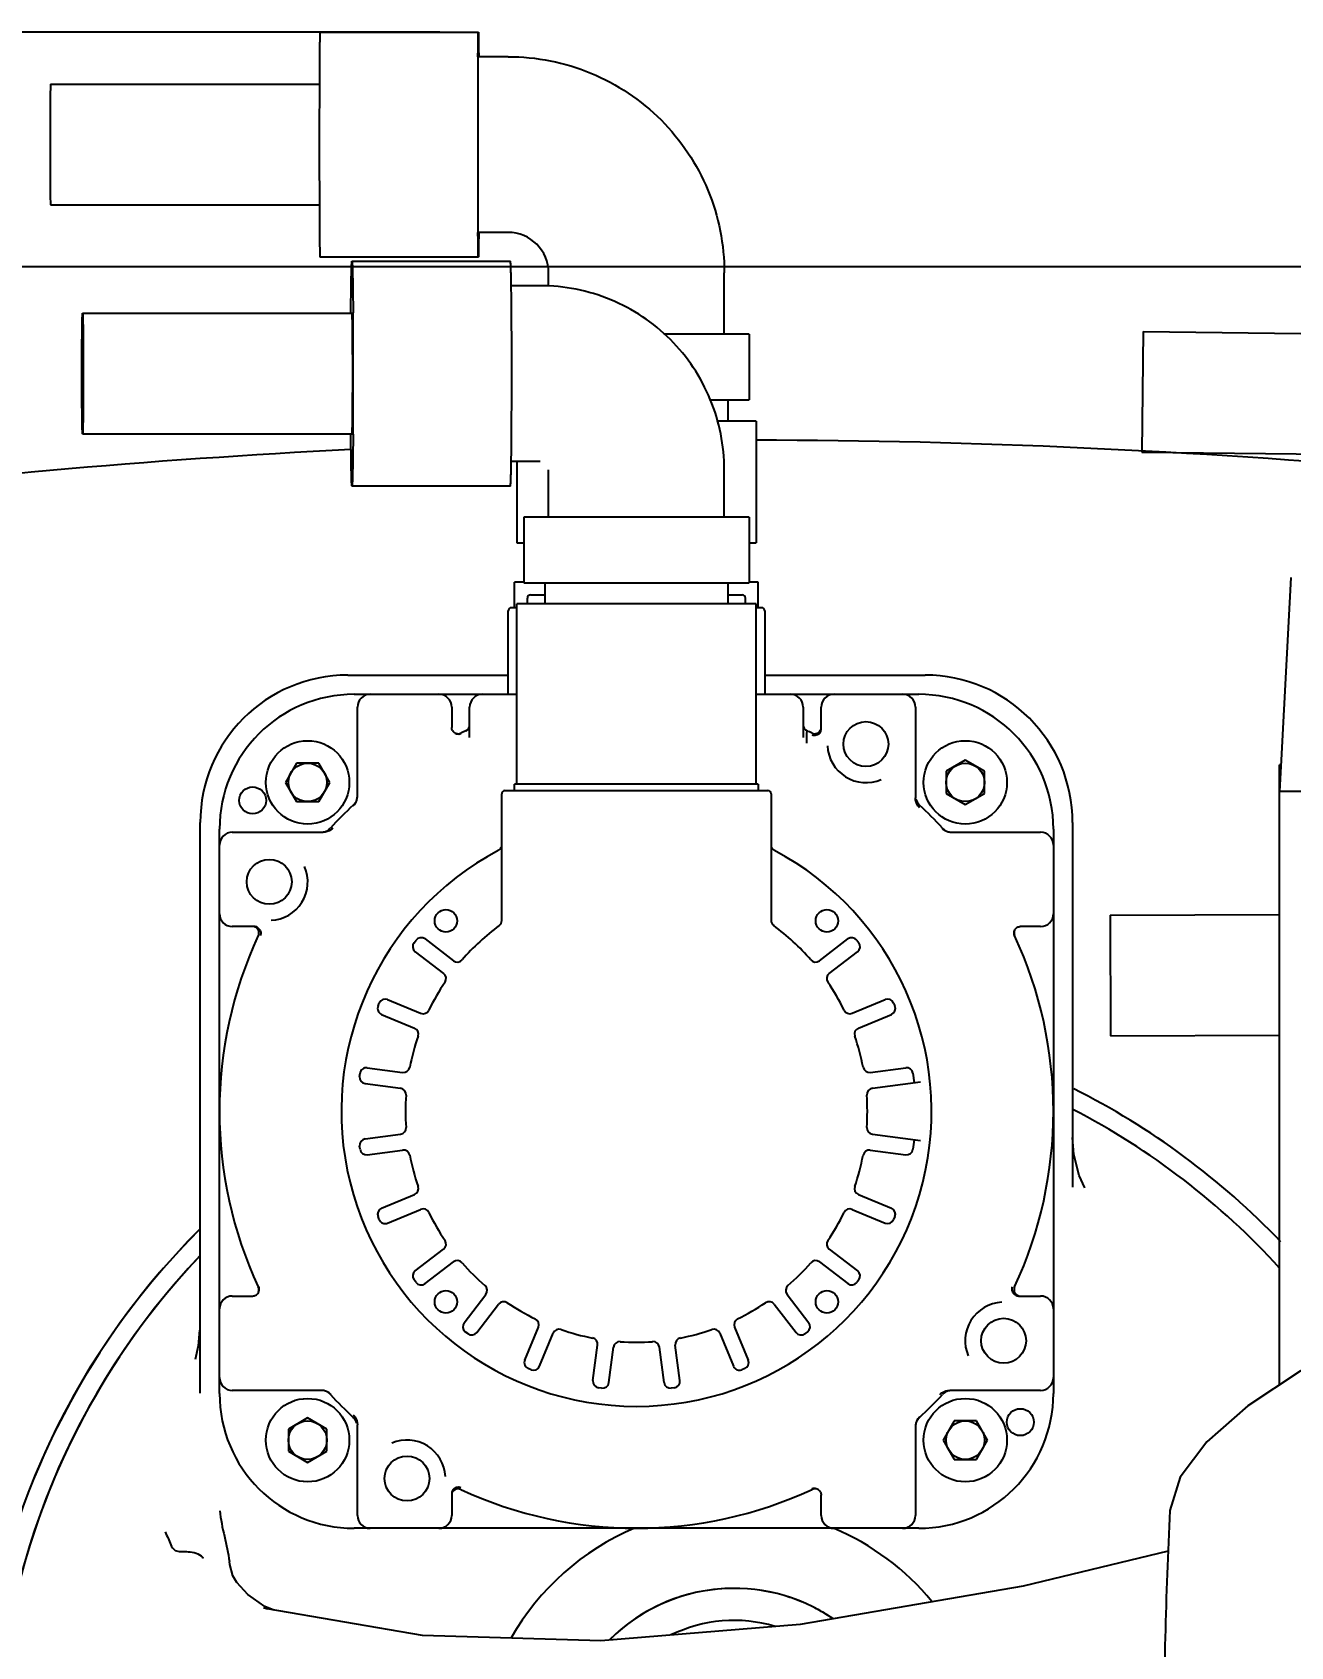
# Model space of a CAD drawing. Header units: millimetres. Extents: x 4086 to 10416, y 123 to 1549.
# Drawn here: x 6982.8 to 7031.9, y 481.7 to 544.6 of the extents above; entities that cross this region are included whole.
import ezdxf

# ---------------------------------------------------------------- set-up
doc = ezdxf.new("R2010")
doc.units = ezdxf.units.MM
doc.layers.add('外形图', color=7, linetype='Continuous')
doc.layers.add('尺寸标注', color=7, linetype='Continuous')
doc.styles.add('思源黑', font='SourceHanSansCN-Normal.ttf')
doc.dimstyles.new('尺寸标注_1_4比例中六', dxfattribs={"dimtxt": 10, "dimasz": 8, "dimexe": 2, "dimexo": 1.5, "dimgap": 1, "dimtad": 1, "dimdec": 1, "dimlfac": 4, "dimdsep": 46, "dimtxsty": '思源黑', "dimcen": 0.09, "dimadec": 0, "dimazin": 0, "dimtp": 0.01, "dimtm": 0.01, "dimtfac": 1, "dimtdec": 1, "dimtofl": 0, "dimtmove": 0, "dimatfit": 3, "dimfxl": 1, "dimtolj": 1, "dimarcsym": 0})

# ---------------------------------------------------------------- blocks, each defined once
blk = doc.blocks.new('*D816')
at = {"layer": 'Defpoints', "color": 0}
for p in [(6872.97, 544.595), (7000.231, 544.595), (7008.466, 425.458)]:
    blk.add_point(p, dxfattribs=at)
at = {"layer": '尺寸标注', "color": 0, "lineweight": -2}
for p, q in [((6998.731, 544.595), (6870.97, 544.595)), ((6872.97, 433.458), (6872.97, 536.595)), ((7006.966, 425.458), (6870.97, 425.458))]:
    blk.add_line(p, q, dxfattribs=at)
at = {"layer": '尺寸标注', "color": 0}
for points in [[(6874.304, 536.595), (6871.637, 536.595), (6872.97, 544.595)], [(6871.637, 433.458), (6874.304, 433.458), (6872.97, 425.458)]]:
    blk.add_solid(points, dxfattribs=at)
at = {"layer": '尺寸标注', "color": 0, "insert": (6866.793, 485.027), "char_height": 10, "attachment_point": 5, "rotation": 90, "style": '思源黑'}
blk.add_mtext('\\A1;476.5', dxfattribs=at)
blk = doc.blocks.new('*D817')
at = {"layer": 'Defpoints', "color": 0}
for p in [(6899.275, 535.453), (7038.743, 535.453), (7009.199, 425.455)]:
    blk.add_point(p, dxfattribs=at)
at = {"layer": '尺寸标注', "color": 0, "lineweight": -2}
for p, q in [((7037.243, 535.453), (6897.275, 535.453)), ((6899.275, 433.455), (6899.275, 527.453)), ((7007.699, 425.455), (6897.275, 425.455))]:
    blk.add_line(p, q, dxfattribs=at)
at = {"layer": '尺寸标注', "color": 0}
for points in [[(6900.608, 527.453), (6897.941, 527.453), (6899.275, 535.453)], [(6897.941, 433.455), (6900.608, 433.455), (6899.275, 425.455)]]:
    blk.add_solid(points, dxfattribs=at)
at = {"layer": '尺寸标注', "color": 0, "insert": (6893.097, 480.454), "char_height": 10, "attachment_point": 5, "rotation": 90, "style": '思源黑'}
blk.add_mtext('\\A1;440', dxfattribs=at)

msp = doc.modelspace()

# ---------------------------------------------------------------- linework, layer by layer
at = {"layer": '外形图', "linetype": 'Continuous'}
for p, q in [((6994.056, 544.595), (7000.231, 544.595)), ((7000.217, 543.636), (7000.217, 543.647)), ((7001.394, 543.645), (7000.231, 543.645)), ((6983.556, 542.57), (6994.037, 542.57)), ((6983.556, 537.87), (6994.037, 537.87)), ((7001.394, 536.795), (7000.231, 536.795)), ((6994.056, 535.845), (7000.231, 535.845)), ((6995.307, 535.67), (7001.481, 535.67)), ((7002.968, 534.688), (7002.968, 535.22)), ((7009.818, 532.825), (7009.818, 535.22)), ((7001.514, 534.711), (7001.514, 534.723)), ((7002.644, 534.72), (7001.514, 534.72)), ((6984.807, 533.645), (6995.307, 533.645)), ((7026.141, 532.935), (7026.086, 528.235)), ((7026.141, 532.935), (7036.641, 532.81)), ((7010.781, 532.825), (7007.465, 532.825)), ((7010.781, 532.825), (7010.781, 530.27)), ((7009.279, 530.27), (7010.781, 530.27)), ((7009.961, 530.27), (7009.961, 529.445)), ((7011.056, 529.445), (7009.529, 529.445)), ((7011.056, 529.445), (7011.056, 524.695)), ((6984.807, 528.945), (6995.307, 528.945)), ((7002.644, 527.87), (7001.514, 527.87)), ((7001.731, 527.87), (7001.731, 524.695)), ((7026.086, 528.235), (7036.585, 528.11)), ((7002.968, 525.7), (7002.968, 527.545)), ((7009.818, 525.7), (7009.818, 527.545)), ((6995.307, 526.92), (7001.481, 526.92)), ((7002.006, 525.7), (7002.006, 523.145)), ((7010.781, 525.7), (7002.006, 525.7)), ((7010.781, 525.7), (7010.781, 523.145)), ((7001.731, 524.695), (7002.006, 524.695)), ((7010.781, 524.695), (7011.056, 524.695)), ((7001.643, 522.17), (7001.643, 523.17)), ((7002.006, 523.17), (7001.643, 523.17)), ((7002.006, 523.145), (7010.781, 523.145)), ((7002.826, 523.145), (7002.826, 522.32)), ((7009.961, 523.145), (7009.961, 522.32)), ((7011.143, 523.17), (7010.781, 523.17)), ((7011.143, 522.17), (7011.143, 523.17)), ((7031.892, 523.354), (7031.455, 515.003)), ((7001.731, 515.295), (7001.731, 522.32)), ((7011.056, 522.32), (7001.731, 522.32)), ((7002.143, 522.32), (7002.143, 522.545)), ((7002.268, 522.67), (7002.826, 522.67)), ((7009.961, 522.67), (7010.518, 522.67)), ((7010.643, 522.32), (7010.643, 522.545)), ((7011.056, 515.295), (7011.056, 522.32)), ((7001.393, 518.795), (7001.393, 522.045)), ((7001.731, 522.17), (7001.518, 522.17)), ((7011.268, 522.17), (7011.056, 522.17)), ((7011.393, 522.045), (7011.393, 518.795)), ((6995.143, 519.545), (7001.393, 519.545)), ((7011.393, 519.545), (7017.643, 519.545)), ((6995.393, 518.795), (7001.731, 518.795)), ((7011.056, 518.795), (7017.393, 518.795)), ((6995.518, 514.834), (6995.518, 518.295)), ((6999.193, 518.295), (6999.193, 517.505)), ((6999.893, 517.117), (6999.893, 518.295)), ((7012.893, 518.295), (7012.893, 517.117)), ((7013.593, 517.444), (7013.593, 518.295)), ((7017.268, 518.295), (7017.268, 514.758)), ((6999.549, 517.284), (6999.549, 517.264)), ((6993.144, 516.112), (6992.711, 515.362)), ((6994.01, 516.112), (6993.144, 516.112)), ((6994.443, 515.362), (6994.01, 516.112)), ((7019.21, 516.228), (7018.46, 515.795)), ((7019.96, 515.795), (7019.21, 516.228)), ((7031.45, 491.886), (7031.45, 516.053)), ((7031.51, 516.053), (7031.45, 516.053)), ((6992.711, 515.362), (6993.144, 514.612)), ((6994.01, 514.612), (6994.443, 515.362)), ((7001.643, 515.045), (7001.643, 515.295)), ((7011.143, 515.295), (7001.643, 515.295)), ((7011.143, 515.295), (7011.143, 515.045)), ((7018.46, 515.795), (7018.46, 514.929)), ((7019.96, 514.929), (7019.96, 515.795)), ((7001.143, 509.983), (7001.143, 514.92)), ((7001.268, 515.045), (7011.518, 515.045)), ((7011.643, 514.92), (7011.643, 509.983)), ((7018.46, 514.929), (7019.21, 514.496)), ((7019.21, 514.496), (7019.96, 514.929)), ((7035.314, 515.003), (7031.45, 515.003)), ((6993.144, 514.612), (6994.01, 514.612)), ((6995.358, 514.473), (6995.358, 514.449)), ((6989.393, 491.56), (6989.393, 513.795)), ((6990.143, 491.545), (6990.143, 513.545)), ((6990.643, 513.42), (6994.18, 513.42)), ((7018.321, 513.581), (7018.297, 513.581)), ((7018.682, 513.42), (7022.143, 513.42)), ((7022.643, 513.545), (7022.643, 491.545)), ((7023.393, 513.795), (7023.393, 499.586)), ((6991.495, 509.745), (6990.643, 509.745)), ((7022.143, 509.745), (7021.353, 509.745)), ((7024.85, 510.183), (7031.45, 510.217)), ((7024.85, 510.183), (7024.875, 505.483)), ((6997.728, 509.116), (6997.804, 509.215)), ((6998.154, 509.261), (6999.259, 508.414)), ((7013.528, 508.414), (7014.633, 509.261)), ((7014.983, 509.215), (7015.059, 509.116)), ((7021.132, 509.39), (7021.112, 509.39)), ((6997.774, 508.766), (6998.878, 507.918)), ((7013.909, 507.918), (7015.013, 508.766)), ((6996.322, 506.649), (6996.37, 506.765)), ((6996.697, 506.9), (6997.983, 506.367)), ((7014.804, 506.367), (7016.09, 506.9)), ((7016.417, 506.765), (7016.465, 506.649)), ((6996.458, 506.323), (6997.744, 505.79)), ((7015.043, 505.79), (7016.329, 506.323)), ((7024.875, 505.483), (7031.45, 505.517)), ((6995.603, 503.903), (6995.62, 504.027)), ((6995.9, 504.242), (6997.28, 504.06)), ((7015.507, 504.06), (7016.887, 504.242)), ((7017.167, 504.027), (7017.216, 503.655)), ((6995.819, 503.622), (6997.199, 503.441)), ((7015.588, 503.441), (7017.464, 503.688)), ((6995.819, 501.468), (6997.199, 501.65)), ((7015.588, 501.65), (7017.464, 501.403)), ((6995.62, 501.064), (6995.603, 501.188)), ((6995.9, 500.849), (6997.28, 501.03)), ((7015.507, 501.03), (7016.887, 500.849)), ((7017.216, 501.436), (7017.167, 501.064)), ((7023.87, 499.568), (7023.87, 499.568)), ((6996.458, 498.768), (6997.744, 499.301)), ((7015.043, 499.301), (7016.329, 498.768)), ((6996.37, 498.326), (6996.322, 498.441)), ((6996.697, 498.191), (6997.983, 498.723)), ((7014.804, 498.723), (7016.09, 498.191)), ((7016.465, 498.441), (7016.417, 498.326)), ((6997.774, 496.325), (6998.878, 497.173)), ((7013.909, 497.173), (7015.013, 496.325)), ((6998.154, 495.829), (6999.259, 496.677)), ((7013.528, 496.677), (7014.633, 495.829)), ((6997.804, 495.876), (6997.728, 495.975)), ((7015.059, 495.975), (7014.983, 495.876)), ((6990.643, 495.345), (6991.434, 495.345)), ((6991.655, 495.701), (6991.675, 495.701)), ((6999.677, 494.306), (7000.525, 495.411)), ((7012.262, 495.411), (7013.109, 494.306)), ((7021.292, 495.345), (7022.143, 495.345)), ((7000.173, 493.926), (7001.021, 495.03)), ((7011.766, 495.03), (7012.614, 493.926)), ((6999.823, 493.88), (6999.724, 493.956)), ((7002.039, 492.849), (7002.571, 494.135)), ((7002.616, 492.61), (7003.149, 493.896)), ((7009.638, 493.896), (7010.171, 492.61)), ((7010.215, 494.135), (7010.748, 492.849)), ((7013.063, 493.956), (7012.964, 493.88)), ((7004.697, 492.052), (7004.878, 493.432)), ((7005.316, 491.971), (7005.498, 493.351)), ((7007.47, 491.971), (7007.289, 493.351)), ((7008.09, 492.052), (7007.908, 493.432)), ((7002.29, 492.474), (7002.174, 492.522)), ((7010.613, 492.522), (7010.497, 492.474)), ((6994.105, 491.67), (6990.643, 491.67)), ((6994.465, 491.51), (6994.489, 491.51)), ((7005.036, 491.755), (7004.912, 491.772)), ((7007.875, 491.772), (7007.751, 491.755)), ((7022.143, 491.67), (7018.607, 491.67)), ((6993.577, 490.595), (6992.827, 490.162)), ((6992.827, 490.162), (6992.827, 489.296)), ((6994.327, 490.162), (6993.577, 490.595)), ((6994.327, 489.296), (6994.327, 490.162)), ((6995.518, 486.795), (6995.518, 490.332)), ((7017.268, 490.257), (7017.268, 486.795)), ((7017.429, 490.617), (7017.429, 490.641)), ((7018.777, 490.479), (7018.344, 489.729)), ((7019.643, 490.479), (7018.777, 490.479)), ((7020.076, 489.729), (7019.643, 490.479)), ((7018.344, 489.729), (7018.777, 488.979)), ((7019.643, 488.979), (7020.076, 489.729)), ((6992.827, 489.296), (6993.577, 488.863)), ((6993.577, 488.863), (6994.327, 489.296)), ((7018.777, 488.979), (7019.643, 488.979)), ((6999.193, 487.647), (6999.193, 486.795)), ((7013.238, 487.807), (7013.238, 487.827)), ((7013.593, 486.795), (7013.593, 487.586)), ((7027.183, 486.987), (7027.183, 486.99)), ((7017.393, 486.295), (6995.393, 486.295)), ((6990.816, 484.187), (6990.669, 484.444)), ((6990.817, 484.185), (6990.816, 484.187)), ((6992.257, 483.108), (6991.908, 483.25)), ((6991.859, 483.193), (6991.855, 483.194)), ((6992.014, 483.148), (6991.859, 483.193))]:
    msp.add_line(p, q, dxfattribs=at)
for points in [[(7023.87, 499.568), (7023.654, 500.047), (7023.443, 500.861), (7023.393, 501.518)], [(6989.361, 494.011), (6989.312, 493.407), (6989.199, 492.869)], [(7035.776, 494.162), (7034.583, 493.643), (7032.257, 492.42), (7030.22, 491.072), (7028.627, 489.669), (7027.589, 488.292), (7027.183, 486.987)], [(6989.517, 485.128), (6989.5, 485.147), (6989.485, 485.166)], [(7027.115, 485.401), (7021.468, 484.045), (7012.778, 482.543), (7005.002, 481.905), (6998.049, 482.117), (6992.005, 483.151)], [(6990.669, 484.444), (6990.545, 484.881), (6990.529, 484.994)], [(6991.908, 483.25), (6991.251, 483.715), (6990.817, 484.185)]]:
    msp.add_lwpolyline(points, dxfattribs=at)
for centre, radius in [((7015.336, 516.856), 0.875), ((6993.577, 515.362), 1.625), ((7019.21, 515.362), 1.625), ((6993.577, 515.362), 0.75), ((7019.21, 515.362), 0.75), ((6991.433, 514.66), 0.525), ((6992.083, 511.488), 0.875), ((6998.969, 509.97), 0.438), ((7013.818, 509.97), 0.438), ((6998.969, 495.121), 0.438), ((7013.818, 495.121), 0.438), ((7020.704, 493.603), 0.875), ((6993.577, 489.729), 1.625), ((7019.21, 489.729), 1.625), ((7021.354, 490.431), 0.525), ((6993.577, 489.729), 0.75), ((7019.21, 489.729), 0.75), ((6997.451, 488.235), 0.875)]:
    msp.add_circle(centre, radius, dxfattribs=at)
for centre, radius, start, end in [((7628.839, 540.333), 628.631, 179.698955, 180.010245), ((7675.396, 540.346), 681.363, 179.811702, 180.010575), ((7737.029, 540.19), 742.996, 179.997671, 180.180028), ((7496.42, 539.773), 496.212, 179.94836, 180.34424), ((7001.393, 535.22), 1.575, 359.99873, 89.99873), ((6692.378, 531.421), 302.98, 359.97621, 0.4235), ((6664.968, 531.265), 330.39, 359.5951, 0.00524), ((7010.2, 228.703), 300, 84.95329, 89.83641), ((7010.2, 228.703), 300, 92.85325, 97.34693), ((7002.268, 522.545), 0.125, 90, 180), ((7010.518, 522.545), 0.125, 0, 90), ((7001.518, 522.045), 0.125, 89.99996, 179.9996), ((7011.268, 522.045), 0.125, 0.00002, 90), ((6995.143, 513.795), 5.75, 90, 180), ((7017.643, 513.795), 5.75, 0, 90), ((6995.393, 513.545), 5.25, 90, 180), ((6996.018, 518.295), 0.5, 90, 180), ((6998.693, 518.295), 0.5, 0, 90), ((7000.393, 518.295), 0.5, 90, 180), ((7012.393, 518.295), 0.5, 0, 90), ((7014.093, 518.295), 0.5, 90, 180), ((7016.768, 518.295), 0.5, 0, 90), ((7017.393, 513.545), 5.25, 0, 90), ((6999.443, 517.51), 0.25, 248.95098, 294.90664), ((7006.393, 502.545), 16.25, 114.14782, 114.91121), ((6999.643, 517.602), 0.25, 294.14228, 359.99986), ((7013.143, 517.602), 0.25, 180, 245.8566), ((7006.393, 502.545), 16.25, 65.08878, 65.85219), ((7013.343, 517.51), 0.25, 245.09448, 336.02233), ((7015.336, 516.856), 1.5, 182.73613, 293.26387), ((6994.97, 514.838), 0.549, 330.53853, 345.31975), ((7001.268, 514.92), 0.125, 90, 180), ((7011.518, 514.92), 0.125, 0, 90), ((7017.768, 514.841), 0.5, 195.80253, 227.26154), ((7006.393, 502.545), 16.25, 132.77506, 137.22575), ((6995.018, 514.841), 0.5, 312.72965, 328.39822), ((6994.969, 514.838), 0.55, 314.99061, 330.54109), ((7006.393, 502.545), 16.25, 42.77425, 47.22575), ((6990.643, 512.92), 0.5, 90, 180), ((6994.098, 513.92), 0.5, 285.80253, 317.26154), ((7018.686, 513.97), 0.55, 224.99061, 240.54109), ((7018.689, 513.92), 0.5, 222.73842, 238.39822), ((7018.686, 513.969), 0.549, 240.53853, 255.31975), ((7022.143, 512.92), 0.5, 0, 90), ((7000.893, 512.929), 0.25, 297.91007, 339.29978), ((7011.893, 512.929), 0.25, 200.70746, 242.08993), ((7006.393, 502.545), 11.5, 117.91007, 62.08993), ((6992.083, 511.488), 1.5, 272.73613, 23.26387), ((6990.643, 510.245), 0.5, 180, 270), ((6991.429, 509.495), 0.25, 335.09448, 67.49595), ((7006.393, 502.545), 9, 126.48374, 139.01365), ((7000.893, 509.983), 0.25, 306.48374, 0), ((7011.893, 509.983), 0.25, 180, 233.51626), ((7006.393, 502.545), 9, 40.98635, 53.51626), ((7022.143, 510.245), 0.5, 270, 0), ((7006.393, 502.545), 16.25, 155.08878, 204.91121), ((6997.926, 508.964), 0.25, 142.5, 232.5), ((6998.002, 509.063), 0.25, 52.5, 142.5), ((7014.785, 509.063), 0.25, 37.5, 127.5), ((7014.861, 508.964), 0.25, 307.5, 37.5), ((7021.358, 509.495), 0.25, 158.99687, 204.90664), ((7006.393, 502.545), 16.25, 335.08878, 24.91121), ((6999.411, 508.612), 0.25, 232.5, 319.01365), ((7013.376, 508.612), 0.25, 220.98635, 307.5), ((6998.726, 507.72), 0.25, 325.98635, 52.5), ((7014.061, 507.72), 0.25, 127.5, 214.01365), ((7006.393, 502.545), 9, 145.98635, 154.01365), ((7006.393, 502.545), 9, 25.98635, 34.01365), ((6996.553, 506.554), 0.25, 157.5, 247.5), ((6996.601, 506.669), 0.25, 67.5, 157.5), ((6998.079, 506.598), 0.25, 247.5, 334.01365), ((7014.708, 506.598), 0.25, 205.98635, 292.5), ((7016.186, 506.669), 0.25, 22.5, 112.5), ((7016.234, 506.554), 0.25, 292.5, 22.5), ((7006.393, 502.545), 9, 160.98636, 169.01365), ((6997.648, 505.559), 0.25, 340.98631, 67.5), ((7015.139, 505.559), 0.25, 112.5, 199.01365), ((7006.393, 502.545), 9, 10.98635, 19.01365), ((6995.868, 503.994), 0.25, 82.5, 172.5), ((6997.313, 504.308), 0.25, 262.5, 349.01365), ((7015.474, 504.308), 0.25, 190.98635, 277.5), ((7016.919, 503.994), 0.25, 7.5, 97.5), ((6995.851, 503.87), 0.25, 172.5, 262.5), ((6997.166, 503.193), 0.25, 355.98635, 82.5), ((7015.621, 503.193), 0.25, 97.5, 184.01365), ((7010.2, 477.078), 29.483, 43.73415, 63.32766), ((7006.393, 502.545), 9, 175.98635, 184.01365), ((7006.393, 502.545), 9, 355.98635, 4.01365), ((7010.2, 477.078), 28.75, 42.31214, 62.65311), ((6995.851, 501.221), 0.25, 97.5, 187.5), ((6997.166, 501.898), 0.25, 277.5, 4.01365), ((7015.621, 501.898), 0.25, 175.98635, 262.5), ((6995.868, 501.097), 0.25, 187.5, 277.5), ((6997.313, 500.783), 0.25, 10.98635, 97.5), ((7006.393, 502.545), 9, 190.98635, 199.01365), ((7006.393, 502.545), 9, 340.98635, 349.01365), ((7015.474, 500.783), 0.25, 82.5, 169.01365), ((7016.919, 501.097), 0.25, 262.5, 352.5), ((6997.648, 499.532), 0.25, 292.5, 19.01365), ((7015.139, 499.532), 0.25, 160.98635, 247.5), ((6996.553, 498.537), 0.25, 112.5, 202.5), ((6996.601, 498.422), 0.25, 202.5, 292.5), ((6998.079, 498.492), 0.25, 25.98635, 112.5), ((7006.393, 502.545), 9, 205.98635, 214.01365), ((7006.393, 502.545), 9, 325.98635, 334.01365), ((7014.708, 498.492), 0.25, 67.5, 154.01365), ((7016.186, 498.422), 0.25, 247.5, 337.5), ((7016.234, 498.537), 0.25, 337.5, 67.5), ((7010.2, 477.078), 29.483, 135.00693, 169.80534), ((6998.726, 497.371), 0.25, 307.5, 34.01365), ((7014.061, 497.371), 0.25, 145.98636, 232.49999), ((7010.2, 477.078), 28.75, 136.37776, 251.9998), ((6999.411, 496.479), 0.25, 40.98635, 127.5), ((7006.393, 502.545), 9, 220.98635, 229.01365), ((7006.393, 502.545), 9, 310.98635, 319.01365), ((7013.376, 496.479), 0.25, 52.5, 139.01365), ((6997.926, 496.127), 0.25, 127.5, 217.5), ((6998.002, 496.028), 0.25, 217.5, 307.5), ((7014.785, 496.028), 0.25, 232.5, 322.5), ((7014.861, 496.127), 0.25, 322.5, 52.5), ((6990.643, 494.845), 0.5, 90, 180), ((6991.429, 495.595), 0.25, 338.99697, 24.90665), ((7000.327, 495.563), 0.25, 322.5, 49.01365), ((7012.46, 495.563), 0.25, 130.98638, 217.50001), ((7021.358, 495.595), 0.25, 155.09448, 255.04636), ((7022.143, 494.845), 0.5, 0, 90), ((7001.219, 494.878), 0.25, 55.98635, 142.5), ((7006.393, 502.545), 9, 235.98635, 244.01365), ((7006.393, 502.545), 9, 295.98635, 304.01365), ((7011.568, 494.878), 0.25, 37.5, 124.01365), ((7020.704, 493.603), 1.5, 92.73613, 203.26387), ((6999.876, 494.154), 0.25, 142.5, 232.5), ((6999.975, 494.078), 0.25, 232.5, 322.5), ((7002.34, 494.231), 0.25, 337.5, 64.01365), ((7003.38, 493.8), 0.25, 70.98635, 157.5), ((7006.393, 502.545), 9, 250.98635, 259.01365), ((7006.393, 502.545), 9, 280.98635, 289.01365), ((7009.407, 493.8), 0.25, 22.5, 109.01365), ((7010.446, 494.231), 0.25, 115.98635, 202.5), ((7012.812, 494.078), 0.25, 217.5, 307.5), ((7012.911, 494.154), 0.25, 307.5, 37.5), ((7004.631, 493.465), 0.25, 352.5, 79.01365), ((7005.746, 493.318), 0.25, 85.98635, 172.5), ((7006.393, 502.545), 9, 265.98635, 274.01365), ((7007.041, 493.318), 0.25, 7.5, 94.01365), ((7008.156, 493.465), 0.25, 100.98636, 187.50005), ((7002.27, 492.753), 0.25, 157.5, 247.5), ((7010.517, 492.753), 0.25, 292.5, 22.5), ((6990.643, 492.17), 0.5, 180, 270), ((7002.385, 492.705), 0.25, 247.5, 337.5), ((7004.945, 492.019), 0.25, 172.5, 262.5), ((7007.842, 492.019), 0.25, 277.5, 7.5), ((7010.402, 492.705), 0.25, 202.5, 292.5), ((7022.143, 492.17), 0.5, 270, 0), ((6995.393, 491.545), 5.25, 180, 270), ((6994.101, 491.122), 0.549, 60.53853, 75.31975), ((6994.098, 491.17), 0.5, 42.73842, 58.39822), ((6994.101, 491.121), 0.55, 44.99061, 60.54109), ((7006.393, 502.545), 16.25, 222.77425, 227.22494), ((7005.069, 492.003), 0.25, 262.5, 352.5), ((7007.718, 492.003), 0.25, 187.5, 277.5), ((7017.393, 491.545), 5.25, 270, 0), ((7006.393, 502.545), 16.25, 312.77425, 317.22575), ((7018.689, 491.17), 0.5, 105.80253, 137.26154), ((6995.018, 490.25), 0.5, 15.80253, 47.27034), ((7017.817, 490.253), 0.549, 150.53853, 165.31975), ((7017.818, 490.253), 0.55, 134.99061, 150.54109), ((7017.768, 490.25), 0.5, 132.73842, 148.39822), ((6997.451, 488.235), 1.5, 2.73613, 113.26387), ((6999.443, 487.581), 0.25, 65.09448, 156.02188), ((7006.393, 502.545), 16.25, 245.08878, 294.91121), ((7013.343, 487.581), 0.25, 68.95098, 114.90665), ((7226.938, 477.078), 200.001, 177.15937, 179.99998), ((6996.018, 486.795), 0.5, 180, 270), ((6998.693, 486.795), 0.5, 270, 0), ((7014.093, 486.795), 0.5, 180, 270), ((7016.768, 486.795), 0.5, 270, 0), ((7010.2, 477.078), 10, 112.82177, 150.38402), ((7010.2, 477.078), 10, 39.5445, 67.17823), ((7010.2, 477.078), 6.875, 91.19655, 134.91038), ((7010.2, 477.078), 6.875, 55.92194, 134.85726), ((7010.2, 477.078), 6.875, 76.97366, 81.70876), ((7010.2, 477.078), 6.875, 67.49999, 72.23684), ((7010.2, 477.078), 5.625, 73.53125, 115.9417), ((7010.2, 477.078), 6.875, 58.02632, 62.76315)]:
    msp.add_arc(centre, radius, start, end, dxfattribs=at)
at = {"layer": '外形图'}
for radius, start, end in [(29.483, 134.88566, 302.49417), (28.75, 136.35999, 303.5043)]:
    msp.add_arc((7010.2, 477.078), radius, start, end, dxfattribs=at)
at = {"layer": '外形图', "linetype": 'Continuous'}
for points, knots in [([(6994.056, 544.595), (6994.053, 544.595), (6994.057, 544.577), (6994.051, 544.558), (6994.052, 544.512), (6994.049, 544.424), (6994.048, 544.27), (6994.045, 544.04), (6994.042, 543.75), (6994.039, 543.259), (6994.038, 542.864), (6994.037, 542.585)], [0, 0, 0, 0, 160.29783, 633.710032, 1419.246889, 2514.842623, 5617.622013, 9892.762374, 15274.158517, 21677.72475, 37138.623404, 37138.623404, 37138.623404, 37138.623404]), ([(7000.217, 543.647), (7000.218, 543.782), (7000.219, 543.972), (7000.222, 544.207), (7000.223, 544.343), (7000.227, 544.446), (7000.223, 544.528), (7000.234, 544.563), (7000.226, 544.595), (7000.231, 544.595)], [0, 0, 0, 0, 12780.99753, 17920.914307, 22175.793851, 25518.00385, 27921.640849, 29371.441875, 29860.0975, 29860.0975, 29860.0975, 29860.0975]), ([(7000.231, 544.595), (7000.236, 544.595), (7000.228, 544.563), (7000.239, 544.529), (7000.235, 544.446), (7000.239, 544.343), (7000.24, 544.207), (7000.243, 543.974), (7000.244, 543.784), (7000.245, 543.649)], [0, 0, 0, 0, 488.889517, 1939.199848, 4343.887917, 7687.431736, 11944.104738, 17086.463215, 29873.943888, 29873.943888, 29873.943888, 29873.943888]), ([(7001.394, 543.645), (7002.489, 543.645), (7004.705, 543.207), (7007.505, 541.332), (7009.38, 538.532), (7009.818, 536.316), (7009.818, 535.22)], [0, 0, 0, 0, 4521.453347, 9042.960661, 13564.47669, 18085.951073, 18085.951073, 18085.951073, 18085.951073]), ([(6983.556, 542.57), (6983.552, 542.57), (6983.559, 542.546), (6983.551, 542.521), (6983.554, 542.46), (6983.551, 542.385), (6983.55, 542.286), (6983.549, 542.117), (6983.547, 541.861), (6983.546, 541.509), (6983.544, 540.955), (6983.544, 540.52), (6983.544, 540.22)], [0, 0, 0, 0, 193.066464, 766.006361, 1714.587794, 3030.181397, 4698.904616, 6705.952537, 11652.921806, 17681.784553, 24558.129068, 39783.219439, 39783.219439, 39783.219439, 39783.219439]), ([(6983.544, 540.22), (6983.544, 539.829), (6983.543, 539.241), (6983.55, 538.458), (6983.546, 538.066), (6983.556, 537.87)], [0, 0, 0, 0, 6851.38306, 10277.054278, 13702.567646, 13702.567646, 13702.567646, 13702.567646]), ([(6994.037, 537.856), (6994.038, 537.577), (6994.039, 537.182), (6994.042, 536.691), (6994.045, 536.4), (6994.048, 536.171), (6994.049, 536.017), (6994.052, 535.929), (6994.051, 535.883), (6994.057, 535.864), (6994.053, 535.845), (6994.056, 535.845)], [0, 0, 0, 0, 15500.33551, 21920.353491, 27315.772789, 31601.98067, 34712.897434, 35811.294959, 36598.890843, 37073.564737, 37234.251626, 37234.251626, 37234.251626, 37234.251626]), ([(7000.231, 535.845), (7000.226, 535.845), (7000.234, 535.878), (7000.223, 535.912), (7000.227, 535.995), (7000.223, 536.098), (7000.222, 536.233), (7000.219, 536.467), (7000.218, 536.657), (7000.217, 536.792)], [0, 0, 0, 0, 491.092703, 1947.938872, 4363.463693, 7722.075228, 11997.930971, 17163.46354, 30008.571127, 30008.571127, 30008.571127, 30008.571127]), ([(7000.245, 536.794), (7000.245, 536.658), (7000.243, 536.468), (7000.24, 536.234), (7000.239, 536.098), (7000.235, 535.995), (7000.239, 535.912), (7000.228, 535.878), (7000.236, 535.845), (7000.231, 535.845)], [0, 0, 0, 0, 12834.843805, 17996.415024, 22269.220353, 25625.511065, 28039.274574, 29495.183604, 29985.897933, 29985.897933, 29985.897933, 29985.897933]), ([(6995.263, 533.66), (6995.265, 533.939), (6995.269, 534.334), (6995.276, 534.825), (6995.281, 535.115), (6995.287, 535.345), (6995.292, 535.499), (6995.297, 535.587), (6995.299, 535.633), (6995.304, 535.653), (6995.304, 535.67), (6995.307, 535.67)], [0, 0, 0, 0, 15553.25865, 21995.43272, 27409.768656, 31711.490738, 34834.545633, 35937.891563, 36729.931743, 37209.228173, 37379.262191, 37379.262191, 37379.262191, 37379.262191]), ([(6995.307, 535.67), (6995.31, 535.67), (6995.31, 535.653), (6995.315, 535.633), (6995.317, 535.587), (6995.322, 535.499), (6995.327, 535.345), (6995.332, 535.115), (6995.338, 534.825), (6995.345, 534.334), (6995.348, 533.94), (6995.35, 533.661)], [0, 0, 0, 0, 170.287271, 650.188951, 1443.262966, 2548.119048, 5675.245009, 9982.719569, 15404.203744, 21855.119325, 37429.769458, 37429.769458, 37429.769458, 37429.769458]), ([(7001.514, 534.723), (7001.512, 534.858), (7001.508, 535.048), (7001.503, 535.282), (7001.499, 535.418), (7001.494, 535.521), (7001.493, 535.603), (7001.484, 535.638), (7001.487, 535.67), (7001.481, 535.67)], [0, 0, 0, 0, 12869.210592, 18045.046291, 22330.194035, 25697.031037, 28119.892015, 29584.614678, 30091.857514, 30091.857514, 30091.857514, 30091.857514]), ([(7001.533, 531.295), (7001.533, 531.619), (7001.532, 532.758), (7001.526, 533.896), (7001.514, 534.711)], [0, 0, 0, 0, 2902.67412, 10204.410221, 10204.410221, 10204.410221, 10204.410221]), ([(7009.818, 527.545), (7009.818, 528.479), (7009.445, 530.365), (7007.848, 532.75), (7005.464, 534.347), (7003.577, 534.72), (7002.644, 534.72)], [0, 0, 0, 0, 4573.157569, 9146.290452, 13719.388513, 18292.461969, 18292.461969, 18292.461969, 18292.461969]), ([(6984.78, 531.295), (6984.78, 531.595), (6984.78, 532.03), (6984.784, 532.584), (6984.787, 532.936), (6984.792, 533.224), (6984.794, 533.421), (6984.8, 533.536), (6984.8, 533.596), (6984.807, 533.622), (6984.804, 533.645), (6984.807, 533.645)], [0, 0, 0, 0, 13958.671623, 20262.969899, 25790.469929, 30326.364006, 33697.146151, 34903.950286, 35774.389139, 36301.112825, 36482.143719, 36482.143719, 36482.143719, 36482.143719]), ([(6984.807, 533.645), (6984.811, 533.645), (6984.808, 533.622), (6984.815, 533.596), (6984.815, 533.536), (6984.82, 533.421), (6984.823, 533.224), (6984.828, 532.936), (6984.831, 532.584), (6984.834, 532.03), (6984.835, 531.595), (6984.835, 531.295)], [0, 0, 0, 0, 181.314831, 708.724834, 1580.473905, 2788.952668, 6164.620348, 10707.185839, 16242.948122, 22556.738156, 36536.067411, 36536.067411, 36536.067411, 36536.067411]), ([(6995.335, 531.295), (6995.335, 531.595), (6995.334, 532.03), (6995.33, 532.584), (6995.327, 532.936), (6995.323, 533.224), (6995.32, 533.421), (6995.314, 533.536), (6995.315, 533.596), (6995.308, 533.622), (6995.311, 533.645), (6995.307, 533.645)], [0, 0, 0, 0, 14317.254513, 20783.503263, 26452.998677, 31105.414873, 34562.788697, 35800.594299, 36693.393767, 37233.648404, 37419.329783, 37419.329783, 37419.329783, 37419.329783]), ([(6984.807, 528.945), (6984.804, 528.945), (6984.807, 528.969), (6984.8, 528.995), (6984.8, 529.055), (6984.794, 529.169), (6984.792, 529.367), (6984.787, 529.655), (6984.784, 530.007), (6984.78, 530.56), (6984.78, 530.996), (6984.78, 531.295)], [0, 0, 0, 0, 181.763076, 710.476937, 1584.381138, 2795.847491, 6179.860466, 10733.656045, 16283.103789, 22612.502717, 36626.391542, 36626.391542, 36626.391542, 36626.391542]), ([(6984.835, 531.295), (6984.835, 530.996), (6984.834, 530.56), (6984.831, 530.007), (6984.828, 529.655), (6984.823, 529.367), (6984.82, 529.169), (6984.815, 529.055), (6984.815, 528.995), (6984.808, 528.969), (6984.811, 528.945), (6984.807, 528.945)], [0, 0, 0, 0, 13983.134171, 20298.480719, 25835.667683, 30379.510907, 33756.200342, 34965.119398, 35837.083694, 36364.730462, 36546.078613, 36546.078613, 36546.078613, 36546.078613]), ([(6995.307, 528.945), (6995.311, 528.945), (6995.308, 528.969), (6995.315, 528.995), (6995.314, 529.055), (6995.32, 529.169), (6995.323, 529.367), (6995.327, 529.655), (6995.33, 530.007), (6995.334, 530.56), (6995.335, 530.996), (6995.335, 531.295)], [0, 0, 0, 0, 186.42047, 728.681796, 1624.978424, 2867.486705, 6338.209713, 11008.689173, 16700.332825, 23191.912689, 37564.885469, 37564.885469, 37564.885469, 37564.885469]), ([(7001.514, 527.867), (7001.517, 528.098), (7001.53, 529.241), (7001.533, 530.384), (7001.533, 531.295)], [0, 0, 0, 0, 2068.198719, 10228.865038, 10228.865038, 10228.865038, 10228.865038]), ([(6995.307, 526.92), (6995.304, 526.92), (6995.304, 526.938), (6995.299, 526.958), (6995.297, 527.004), (6995.292, 527.092), (6995.287, 527.246), (6995.281, 527.475), (6995.276, 527.765), (6995.269, 528.257), (6995.265, 528.651), (6995.263, 528.93)], [0, 0, 0, 0, 171.11878, 653.363809, 1450.310388, 2560.561459, 5702.957108, 10031.464974, 15479.42214, 21961.837403, 37612.538218, 37612.538218, 37612.538218, 37612.538218]), ([(6995.35, 528.93), (6995.348, 528.651), (6995.345, 528.257), (6995.338, 527.765), (6995.332, 527.475), (6995.327, 527.246), (6995.322, 527.092), (6995.317, 527.004), (6995.315, 526.958), (6995.31, 526.938), (6995.31, 526.92), (6995.307, 526.92)], [0, 0, 0, 0, 15621.044252, 22091.295181, 27529.228359, 31849.698591, 34986.364663, 36094.519294, 36890.011414, 37371.396757, 37542.171832, 37542.171832, 37542.171832, 37542.171832]), ([(7001.481, 526.92), (7001.487, 526.92), (7001.484, 526.952), (7001.493, 526.988), (7001.494, 527.07), (7001.499, 527.173), (7001.503, 527.308), (7001.508, 527.542), (7001.512, 527.732), (7001.514, 527.867)], [0, 0, 0, 0, 509.978537, 1982.370608, 4418.114985, 7802.705186, 12110.51831, 17313.973719, 30252.072427, 30252.072427, 30252.072427, 30252.072427]), ([(6999.326, 517.281), (6999.344, 517.271), (6999.415, 517.241), (6999.498, 517.244), (6999.549, 517.264)], [0, 0, 0, 0, 2858.366713, 10260.035961, 10260.035961, 10260.035961, 10260.035961]), ([(7013.563, 517.325), (7013.531, 517.265), (7013.422, 517.178), (7013.289, 517.183), (7013.238, 517.204)], [0, 0, 0, 0, 5864.788782, 10598.538246, 10598.538246, 10598.538246, 10598.538246]), ([(7017.428, 514.375), (7017.404, 514.399), (7017.315, 514.507), (7017.269, 514.652), (7017.268, 514.758)], [0, 0, 0, 0, 2540.973995, 10715.942347, 10715.942347, 10715.942347, 10715.942347]), ([(6994.564, 513.58), (6994.54, 513.556), (6994.432, 513.467), (6994.287, 513.421), (6994.18, 513.42)], [0, 0, 0, 0, 2410.385802, 10165.218272, 10165.218272, 10165.218272, 10165.218272]), ([(6991.614, 509.715), (6991.674, 509.683), (6991.761, 509.574), (6991.756, 509.441), (6991.735, 509.39)], [0, 0, 0, 0, 5603.818466, 10126.926398, 10126.926398, 10126.926398, 10126.926398]), ([(7021.129, 509.613), (7021.119, 509.594), (7021.089, 509.524), (7021.092, 509.441), (7021.112, 509.39)], [0, 0, 0, 0, 3022.074612, 10844.730353, 10844.730353, 10844.730353, 10844.730353]), ([(6991.658, 495.478), (6991.668, 495.496), (6991.698, 495.567), (6991.695, 495.65), (6991.675, 495.701)], [0, 0, 0, 0, 2851.855904, 10236.642435, 10236.642435, 10236.642435, 10236.642435]), ([(7021.173, 495.375), (7021.113, 495.408), (7021.026, 495.517), (7021.031, 495.65), (7021.052, 495.701)], [0, 0, 0, 0, 6062.944904, 10956.635582, 10956.635582, 10956.635582, 10956.635582]), ([(7018.223, 491.511), (7018.247, 491.534), (7018.355, 491.624), (7018.5, 491.67), (7018.607, 491.67)], [0, 0, 0, 0, 2590.299926, 10923.962513, 10923.962513, 10923.962513, 10923.962513]), ([(6995.359, 490.715), (6995.382, 490.692), (6995.472, 490.584), (6995.518, 490.439), (6995.518, 490.332)], [0, 0, 0, 0, 2458.57018, 10368.424213, 10368.424213, 10368.424213, 10368.424213]), ([(6999.224, 487.766), (6999.256, 487.826), (6999.365, 487.913), (6999.498, 487.908), (6999.549, 487.887)], [0, 0, 0, 0, 5804.009463, 10488.701052, 10488.701052, 10488.701052, 10488.701052]), ([(7013.461, 487.809), (7013.442, 487.82), (7013.372, 487.85), (7013.289, 487.847), (7013.238, 487.827)], [0, 0, 0, 0, 3018.387561, 10834.402308, 10834.402308, 10834.402308, 10834.402308]), ([(6988.031, 486.15), (6988.051, 486.063), (6988.164, 485.91), (6988.213, 485.733), (6988.248, 485.647)], [0, 0, 0, 0, 5001.888246, 10227.539229, 10227.539229, 10227.539229, 10227.539229]), ([(6988.248, 485.647), (6988.282, 485.565), (6988.38, 485.404), (6988.66, 485.383), (6988.931, 485.393), (6989.23, 485.342), (6989.419, 485.242), (6989.485, 485.165)], [0, 0, 0, 0, 4247.563632, 7916.878139, 12561.153891, 17465.672748, 22272.357962, 22272.357962, 22272.357962, 22272.357962])]:
    msp.add_open_spline(points, degree=3, knots=knots, dxfattribs=at)
for points in [[(6999.223, 517.386), (6999.204, 517.422), (6999.193, 517.464), (6999.193, 517.505)], [(6999.223, 517.386), (6999.247, 517.343), (6999.284, 517.306), (6999.326, 517.281)], [(7013.038, 516.89), (7013.039, 517.051), (7013.04, 517.212), (7013.041, 517.374)], [(7013.563, 517.325), (7013.583, 517.361), (7013.593, 517.403), (7013.593, 517.444)], [(6995.501, 514.699), (6995.512, 514.743), (6995.518, 514.788), (6995.518, 514.834)], [(7018.547, 513.438), (7018.591, 513.426), (7018.636, 513.42), (7018.682, 513.42)], [(6991.614, 509.715), (6991.578, 509.735), (6991.536, 509.745), (6991.495, 509.745)], [(7021.234, 509.715), (7021.191, 509.692), (7021.154, 509.655), (7021.129, 509.613)], [(7021.234, 509.715), (7021.27, 509.735), (7021.312, 509.745), (7021.353, 509.745)], [(6991.434, 495.345), (6991.475, 495.345), (6991.517, 495.356), (6991.553, 495.375)], [(6991.553, 495.375), (6991.596, 495.398), (6991.633, 495.436), (6991.658, 495.478)], [(7021.173, 495.375), (7021.209, 495.356), (7021.251, 495.346), (7021.292, 495.345)], [(6994.24, 491.653), (6994.196, 491.664), (6994.151, 491.67), (6994.105, 491.67)], [(7017.286, 490.392), (7017.275, 490.348), (7017.268, 490.303), (7017.268, 490.257)], [(6999.224, 487.766), (6999.204, 487.73), (6999.194, 487.688), (6999.193, 487.647)], [(7013.564, 487.705), (7013.54, 487.748), (7013.503, 487.785), (7013.461, 487.809)], [(7013.564, 487.705), (7013.583, 487.669), (7013.593, 487.627), (7013.593, 487.586)], [(6990.159, 486.981), (6990.211, 486.309), (6990.451, 485.663), (6990.529, 484.994)]]:
    msp.add_open_spline(points, degree=3, dxfattribs=at)

# ---------------------------------------------------------------- dimensions: what is measured, and where the dimension line sits
at = {"layer": '尺寸标注'}
for base, p1, p2, picture, middle in [((6872.97, 544.595), (7008.466, 425.458), (7000.231, 544.595), '*D816', (6866.793, 485.027)), ((6899.275, 535.453), (7009.199, 425.455), (7038.743, 535.453), '*D817', (6893.097, 480.454))]:
    dim = msp.add_linear_dim(base=base, p1=p1, p2=p2, angle=90, dimstyle='尺寸标注_1_4比例中六', dxfattribs=at)
    dim.commit()
    dim.dimension.update_dxf_attribs({"geometry": picture, "text_midpoint": middle})

doc.saveas('drawing.dxf')
